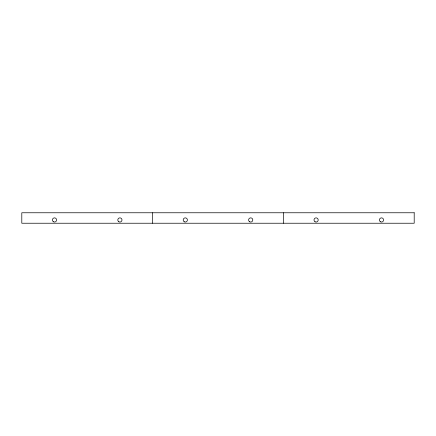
<?xml version="1.0" encoding="UTF-8"?>
<svg xmlns="http://www.w3.org/2000/svg" width="436" height="436" viewBox="0 0 436 436"><rect width="100%" height="100%" fill="white"/><g stroke="black" fill="none" stroke-linecap="round" stroke-linejoin="round"><path stroke-width="0.65" d="M283.4 212.768L283.4 223.232M152.6 212.768L152.6 223.232M414.2 212.768L21.8 212.768L21.8 223.232L414.2 223.232L414.2 212.768M380.454 221.777A2.093 2.093 0 0 0 383.593 219.962A2.093 2.093 0 0 0 380.454 218.147A2.093 2.093 0 0 0 380.454 221.777M315.054 221.777A2.093 2.093 0 0 0 318.193 219.962A2.093 2.093 0 0 0 315.054 218.147A2.093 2.093 0 0 0 315.054 221.777M249.654 221.777A2.093 2.093 0 0 0 252.793 219.962A2.093 2.093 0 0 0 249.654 218.147A2.093 2.093 0 0 0 249.654 221.777M184.254 221.777A2.093 2.093 0 0 0 187.393 219.962A2.093 2.093 0 0 0 184.254 218.147A2.093 2.093 0 0 0 184.254 221.777M118.854 221.777A2.093 2.093 0 0 0 121.993 219.962A2.093 2.093 0 0 0 118.854 218.147A2.093 2.093 0 0 0 118.854 221.777M53.454 221.777A2.093 2.093 0 0 0 56.593 219.962A2.093 2.093 0 0 0 53.454 218.147A2.093 2.093 0 0 0 53.454 221.777"/></g></svg>
